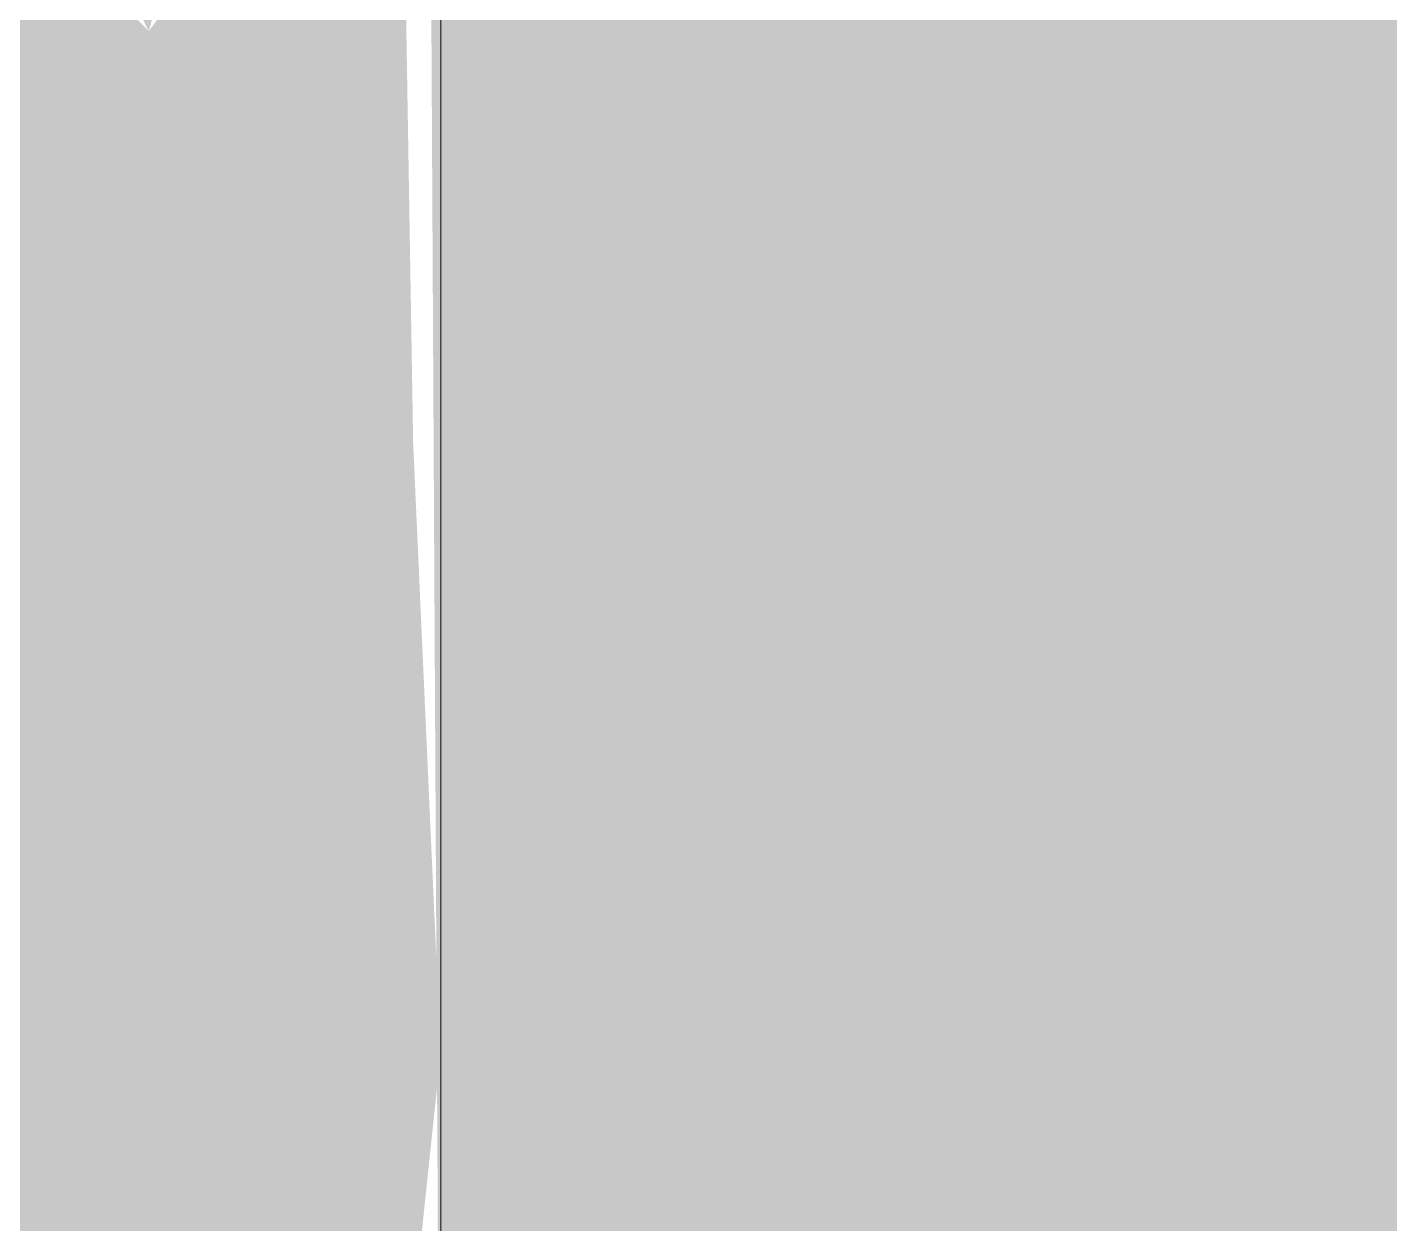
# Model space of a CAD drawing. Header units: inches. Extents: x -26493 to -10162, y -132 to 713.
# Drawn here: x -25596.273 to -25595.106, y 285.675 to 286.699 of the extents above; entities that cross this region are included whole.
import ezdxf

# ---------------------------------------------------------------- set-up
doc = ezdxf.new("R2010")
doc.units = ezdxf.units.IN
doc.header["$MEASUREMENT"] = 0
doc.layers.add('Q-SPCQ', color=91, linetype='Continuous', lineweight=9)

# ---------------------------------------------------------------- blocks, each defined once
blk = doc.blocks.new('Basketball_Backstop-Performance_Sports_Systems-3103-Ceiling_Hung - 27_-0_ to 27_-11 7_8_-652462-Section 13')
at = {"layer": 'Q-SPCQ'}
h = blk.add_hatch(color=256, dxfattribs=at)
h.paths.add_polyline_path([(-25596.4036, 285.1875), (-25596.3623, 285.243), (-25596.3951, 285.7096), (-25596.3853, 286.1754), (-25596.4188, 286.9375), (-25621.9523, 286.9375), (-25621.9712, 286.4459), (-25621.9362, 286.0424), (-25621.9188, 285.1875), (-25596.4184, 285.1875)], flags=0)
h.paths.add_polyline_path([(-25592.1688, 285.1875), (-25592.1688, 286.9375), (-25595.928, 286.9091), (-25595.9188, 285.1875), (-25594.9029, 285.1875)], flags=0)
h.paths.add_polyline_path([(-25622.9815, 285.1875), (-25622.414, 285.2171), (-25622.4187, 286.9375), (-25647.9273, 286.9375), (-25647.9188, 285.1875), (-25625.1414, 285.1875)], flags=0)
h.paths.add_polyline_path([(-25648.3614, 285.1875), (-25648.3652, 285.2582), (-25648.3964, 285.7001), (-25648.3853, 286.1754), (-25648.4188, 286.9375), (-25652.1688, 286.9375), (-25652.1688, 285.1875), (-25648.4036, 285.1875)], flags=0)
h = blk.add_hatch(color=256, dxfattribs=at)
h.paths.add_polyline_path([(-25596.1688, 286.6958), (-25596.1688, 286.9375), (-25596.2938, 286.9375)], flags=0)
h.paths.add_polyline_path([(-25596.1688, 284.7439), (-25596.1688, 286.6958), (-25596.4103, 286.9375), (-25596.4176, 284.9611), (-25596.3934, 284.8719), (-25596.3744, 284.8109)], flags=0)
h = blk.add_hatch(color=256, dxfattribs=at)
h.paths.add_polyline_path([(-25596.1688, 286.6958), (-25596.1041, 286.9375), (-25596.1688, 286.9375)], flags=0)
h.paths.add_polyline_path([(-25596.1688, 284.7439), (-25596.0111, 284.7588), (-25595.9629, 285.1505), (-25595.9828, 285.2163), (-25595.919, 285.8201), (-25595.9425, 286.3428), (-25595.9523, 286.9375), (-25595.992, 286.9375), (-25596.1688, 286.6958), (-25596.1688, 284.9611)], flags=0)
at = {"layer": 'Q-SPCQ', "flags": 128}
blk.add_lwpolyline([(-25595.9188, 285.6632), (-25595.9188, 285.7259), (-25595.9188, 285.7905), (-25595.9188, 285.8569), (-25595.9188, 285.9251), (-25595.9188, 285.9948), (-25595.9188, 286.0661), (-25595.9188, 286.1388), (-25595.9188, 286.2128), (-25595.9188, 286.2879), (-25595.9188, 286.3641), (-25595.9188, 286.4411), (-25595.9188, 286.519), (-25595.9188, 286.5976), (-25595.9188, 286.6767), (-25595.9188, 286.7562)], dxfattribs=at)

msp = doc.modelspace()

# ---------------------------------------------------------------- block references
at = {"layer": 'Q-SPCQ'}
msp.add_blockref('Basketball_Backstop-Performance_Sports_Systems-3103-Ceiling_Hung - 27_-0_ to 27_-11 7_8_-652462-Section 13', (0, 0), dxfattribs=at)

doc.saveas('drawing.dxf')
